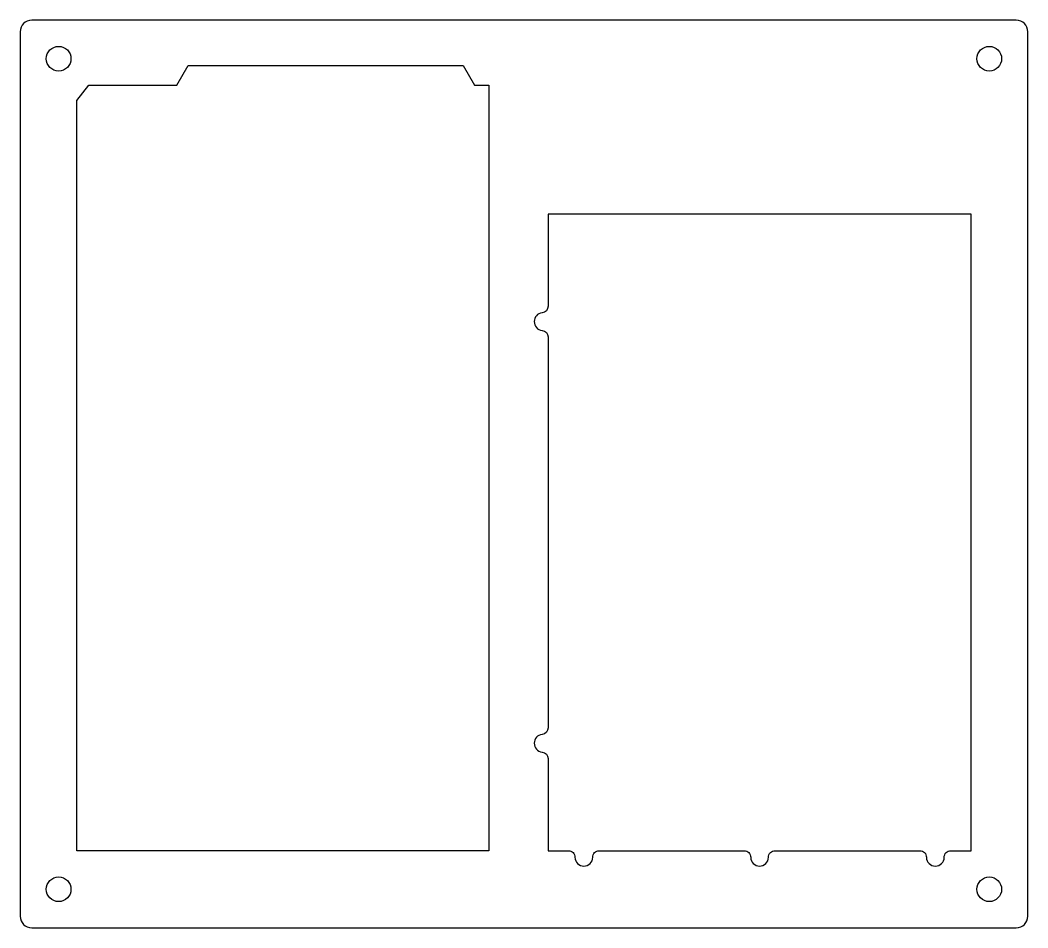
# Model space of a CAD drawing. Extents: x 851 to 982, y 397 to 515.
import ezdxf

# ---------------------------------------------------------------- set-up
doc = ezdxf.new("R2010")
doc.units = 0
doc.layers.get('0').update_dxf_attribs({"linetype": 'CONTINUOUS'})

msp = doc.modelspace()

# ---------------------------------------------------------------- linework, layer by layer
for points in [[(852.96, 515.2, 0.414214), (851.46, 513.7), (851.46, 398.94, 0.414214), (852.96, 397.44), (980.7, 397.44, 0.414214), (982.2, 398.94), (982.2, 513.7, 0.414214), (980.7, 515.2)], [(919.95, 490.04), (919.95, 478.08, -0.38517), (919.19, 477.23, 0.904534), (919.19, 474.94, -0.38517), (919.95, 474.1), (919.95, 423.38, -0.38517), (919.19, 422.53, 0.904534), (919.19, 420.24, -0.38517), (919.95, 419.4), (919.95, 407.44), (922.6, 407.44, -0.414214), (923.45, 406.59, 0.414214), (924.6, 405.44, 0.414214), (925.75, 406.59, -0.414214), (926.6, 407.44), (927.1, 407.44), (945.4, 407.44, -0.414214), (946.25, 406.59, 0.414214), (947.4, 405.44, 0.414214), (948.55, 406.59, -0.414214), (949.4, 407.44), (967.7, 407.44), (968.2, 407.44, -0.414214), (969.05, 406.59, 0.414214), (970.2, 405.44, 0.414214), (971.35, 406.59, -0.414214), (972.2, 407.44), (974.85, 407.44), (974.85, 490.04)]]:
    msp.add_lwpolyline(points, format="xyb", close=True)
msp.add_lwpolyline([(858.81, 504.78), (860.36, 506.76), (871.79, 506.76), (873.27, 509.3), (908.92, 509.3), (910.42, 506.76), (912.25, 506.76), (912.25, 407.44), (858.81, 407.44)], close=True)
for centre in [(856.46, 510.2), (977.2, 510.2), (856.46, 402.44), (977.2, 402.44)]:
    msp.add_circle(centre, 1.6)

doc.saveas('drawing.dxf')
